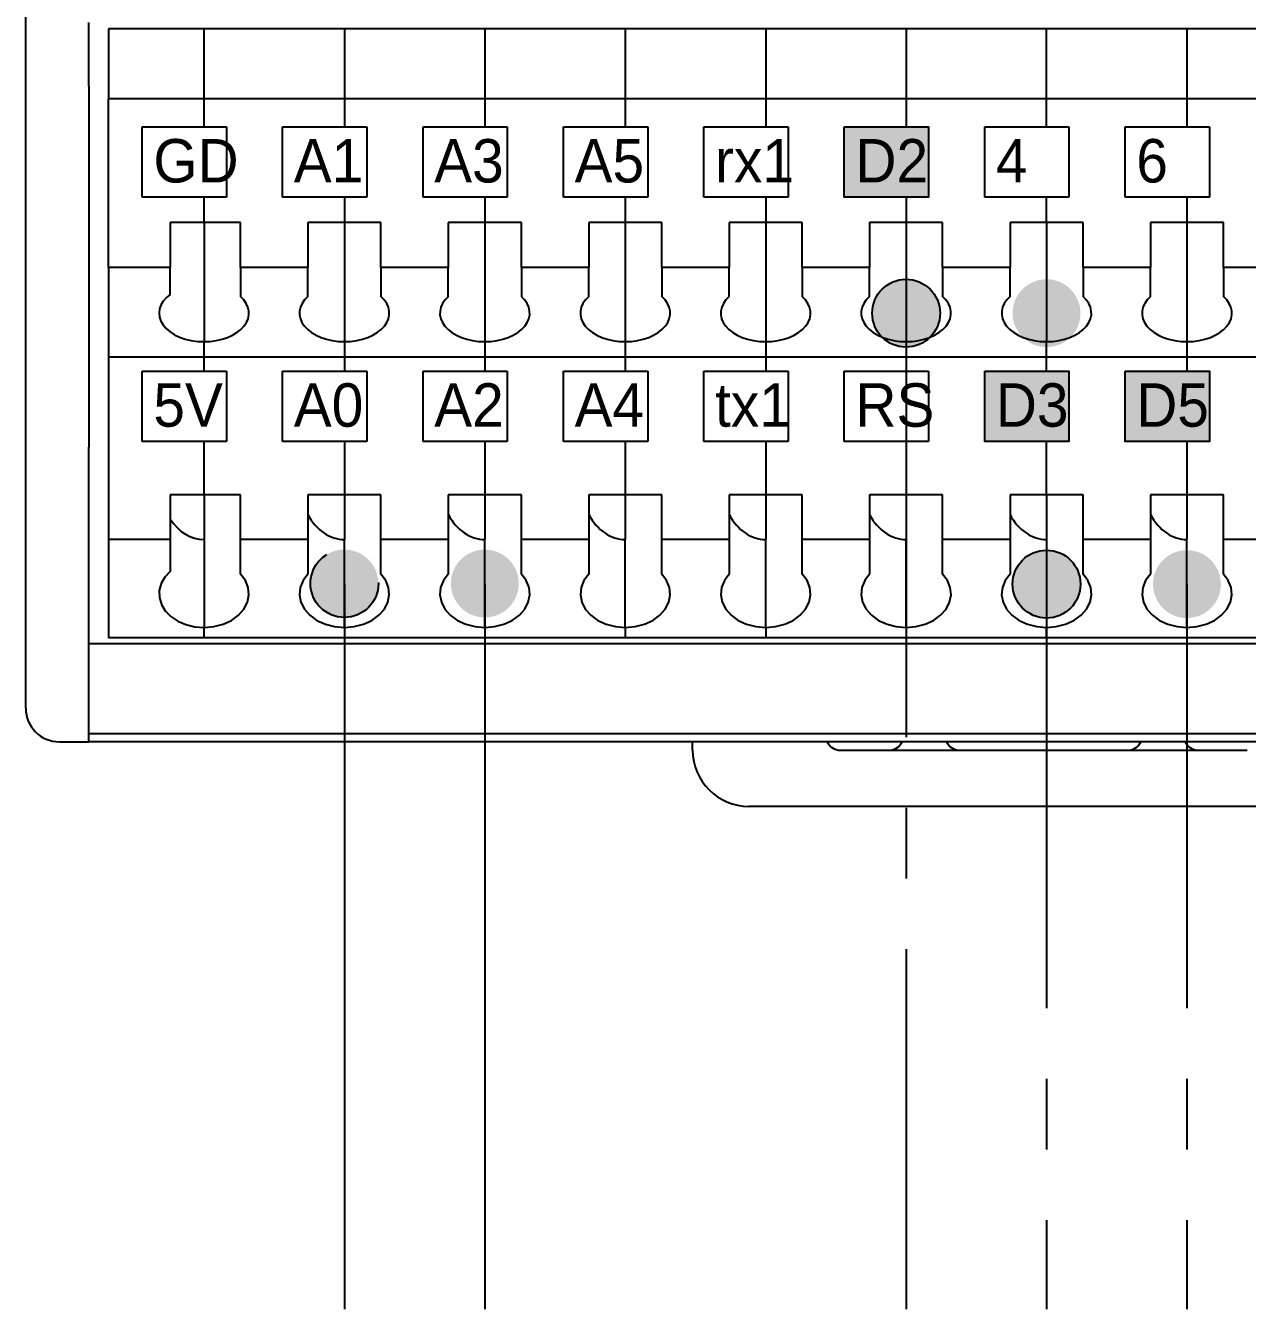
# Model space of a CAD drawing. Header units: millimetres. Extents: x 52 to 3850, y 79 to 1546.
# Drawn here: x 1434.3 to 1488.3, y 830 to 886.8 of the extents above; entities that cross this region are included whole.
import ezdxf

# ---------------------------------------------------------------- set-up
doc = ezdxf.new("R2010")
doc.units = ezdxf.units.MM
doc.header["$LTSCALE"] = 25
doc.linetypes.add('CENTER2', pattern=[1.125, 0.75, -0.125, 0.125, -0.125])
doc.linetypes.add('HIDDEN', pattern=[0.375, 0.25, -0.125])
for name, color, linetype, lineweight in [('Terminal_Power', 1, 'Continuous', 25), ('Wire_Analog 5V', 210, 'Continuous', 25), ('Z_OM_OUTLINE', 7, 'Continuous', 30)]:
    doc.layers.add(name, color=color, linetype=linetype, lineweight=lineweight)
doc.layers.add('Wire_io', color=3, linetype='Continuous')
doc.layers.add('Wire_PWM', color=10, linetype='CENTER2')
doc.styles.add('STD', font='Gulim.ttf', dxfattribs={"height": 15})

msp = doc.modelspace()

# ---------------------------------------------------------------- hatches: boundary and pattern name
at = {"layer": 'Terminal_Power'}
h = msp.add_hatch(color=256, dxfattribs=at)
h.paths.add_polyline_path([(1470.5, 882.283), (1474.224, 882.283), (1474.224, 879.179), (1470.5, 879.179)])
h.paths.add_polyline_path([(1476.707, 871.483), (1480.431, 871.483), (1480.431, 868.379), (1476.707, 868.379)])
h.paths.add_polyline_path([(1482.914, 871.483), (1486.638, 871.483), (1486.638, 868.379), (1482.914, 868.379)])
h = msp.add_hatch(color=256, dxfattribs=at)
edge = h.paths.add_edge_path()
edge.add_arc((1473.231, 874.049), 1.5, 0, 360)
edge = h.paths.add_edge_path()
edge.add_arc((1479.438, 862.069), 1.5, 0, 360)
h = msp.add_hatch(color=256, dxfattribs=at)
edge = h.paths.add_edge_path()
edge.add_arc((1479.438, 874.049), 1.5, 0, 360)
edge = h.paths.add_edge_path()
edge.add_arc((1485.645, 862.069), 1.5, 0, 360)
at = {"layer": 'Wire_Analog 5V', "linetype": 'HIDDEN'}
h = msp.add_hatch(color=256, dxfattribs=at)
edge = h.paths.add_edge_path()
edge.add_arc((1448.403, 862.096), 1.5, 0, 360)
h = msp.add_hatch(color=256, dxfattribs=at)
edge = h.paths.add_edge_path()
edge.add_arc((1454.61, 862.096), 1.5, 0, 360)

# ---------------------------------------------------------------- linework, layer by layer
at = {"layer": 'Terminal_Power'}
for points in [[(1470.5, 882.283), (1474.224, 882.283), (1474.224, 879.179), (1470.5, 879.179)], [(1476.707, 871.483), (1480.431, 871.483), (1480.431, 868.379), (1476.707, 868.379)], [(1482.914, 871.483), (1486.638, 871.483), (1486.638, 868.379), (1482.914, 868.379)]]:
    msp.add_lwpolyline(points, close=True, dxfattribs=at)
for centre in [(1473.231, 874.049), (1479.438, 862.069)]:
    msp.add_circle(centre, 1.5, dxfattribs=at)
at = {"layer": 'Wire_Analog 5V'}
for p, q in [((1448.403, 862.069), (1448.403, 830)), ((1454.61, 862.069), (1454.61, 830))]:
    msp.add_line(p, q, dxfattribs=at)
at = {"layer": 'Wire_Analog 5V', "linetype": 'HIDDEN'}
msp.add_circle((1448.403, 862.096), 1.5, dxfattribs=at)
at = {"layer": 'Wire_PWM'}
for p, q in [((1473.231, 874.049), (1473.231, 830)), ((1479.438, 862.069), (1479.438, 830)), ((1485.645, 862.069), (1485.645, 830))]:
    msp.add_line(p, q, dxfattribs=at)
at = {"layer": 'Z_OM_OUTLINE', "color": 7, "linetype": 'Continuous', "lineweight": 25}
for p, q in [((1434.314, 885.875), (1434.314, 892.189)), ((1437.107, 884.083), (1437.107, 886.899)), ((1437.976, 886.628), (1437.976, 883.524)), ((1442.196, 886.628), (1437.976, 886.628)), ((1448.403, 886.628), (1442.196, 886.628)), ((1442.196, 883.524), (1442.196, 886.628)), ((1448.403, 886.628), (1448.403, 883.524)), ((1454.61, 886.628), (1448.403, 886.628)), ((1454.61, 886.628), (1454.61, 883.524)), ((1460.817, 886.628), (1454.61, 886.628)), ((1460.817, 886.628), (1460.817, 883.524)), ((1467.024, 886.628), (1460.817, 886.628)), ((1467.024, 886.628), (1467.024, 883.524)), ((1473.231, 886.628), (1467.024, 886.628)), ((1473.231, 886.628), (1473.231, 883.524)), ((1479.438, 886.628), (1473.231, 886.628)), ((1485.645, 886.628), (1479.438, 886.628)), ((1479.438, 883.524), (1479.438, 886.628)), ((1485.645, 886.628), (1485.645, 883.524)), ((1491.851, 886.628), (1485.645, 886.628)), ((1434.314, 884.083), (1434.314, 885.875)), ((1434.314, 868.131), (1434.314, 884.083)), ((1437.107, 884.083), (1437.107, 868.131)), ((1442.196, 883.524), (1437.976, 883.524)), ((1437.976, 876.076), (1437.976, 883.524)), ((1448.403, 883.524), (1442.196, 883.524)), ((1442.196, 882.283), (1442.196, 883.524)), ((1448.403, 883.524), (1448.403, 882.283)), ((1454.61, 883.524), (1448.403, 883.524)), ((1454.61, 883.524), (1454.61, 882.283)), ((1460.817, 883.524), (1454.61, 883.524)), ((1460.817, 883.524), (1460.817, 882.283)), ((1467.024, 883.524), (1460.817, 883.524)), ((1467.024, 883.524), (1467.024, 882.283)), ((1473.231, 883.524), (1467.024, 883.524)), ((1473.231, 883.524), (1473.231, 882.283)), ((1479.438, 883.524), (1473.231, 883.524)), ((1485.645, 883.524), (1479.438, 883.524)), ((1479.438, 882.283), (1479.438, 883.524)), ((1485.645, 883.524), (1485.645, 882.283)), ((1491.851, 883.524), (1485.645, 883.524)), ((1439.465, 879.179), (1439.465, 882.283)), ((1439.465, 882.283), (1443.189, 882.283)), ((1443.189, 882.283), (1443.189, 879.179)), ((1445.672, 879.179), (1445.672, 882.283)), ((1445.672, 882.283), (1449.396, 882.283)), ((1449.396, 882.283), (1449.396, 879.179)), ((1451.879, 882.283), (1455.603, 882.283)), ((1451.879, 879.179), (1451.879, 882.283)), ((1455.603, 882.283), (1455.603, 879.179)), ((1458.086, 882.283), (1461.81, 882.283)), ((1458.086, 879.179), (1458.086, 882.283)), ((1461.81, 882.283), (1461.81, 879.179)), ((1464.293, 882.283), (1468.017, 882.283)), ((1464.293, 879.179), (1464.293, 882.283)), ((1468.017, 882.283), (1468.017, 879.179)), ((1470.5, 879.179), (1470.5, 882.283)), ((1470.5, 882.283), (1474.224, 882.283)), ((1474.224, 882.283), (1474.224, 879.179)), ((1476.707, 879.179), (1476.707, 882.283)), ((1476.707, 882.283), (1480.431, 882.283)), ((1480.431, 882.283), (1480.431, 879.179)), ((1482.914, 882.283), (1486.638, 882.283)), ((1482.914, 879.179), (1482.914, 882.283)), ((1486.638, 882.283), (1486.638, 879.179)), ((1443.189, 879.179), (1439.465, 879.179)), ((1442.196, 878.062), (1442.196, 879.179)), ((1449.396, 879.179), (1445.672, 879.179)), ((1448.403, 879.179), (1448.403, 878.062)), ((1455.603, 879.179), (1451.879, 879.179)), ((1454.61, 879.179), (1454.61, 878.062)), ((1461.81, 879.179), (1458.086, 879.179)), ((1460.817, 879.179), (1460.817, 878.062)), ((1468.017, 879.179), (1464.293, 879.179)), ((1467.024, 879.179), (1467.024, 878.062)), ((1474.224, 879.179), (1470.5, 879.179)), ((1473.231, 879.179), (1473.231, 878.062)), ((1480.431, 879.179), (1476.707, 879.179)), ((1479.438, 878.062), (1479.438, 879.179)), ((1486.638, 879.179), (1482.914, 879.179)), ((1485.645, 879.179), (1485.645, 878.062)), ((1442.196, 878.062), (1440.707, 878.062)), ((1440.707, 878.062), (1440.707, 876.076)), ((1443.81, 878.062), (1442.196, 878.062)), ((1442.196, 878.062), (1442.196, 872.79)), ((1443.81, 876.076), (1443.81, 878.062)), ((1448.403, 878.062), (1446.789, 878.062)), ((1446.789, 878.062), (1446.789, 876.076)), ((1448.403, 878.062), (1448.403, 872.79)), ((1450.017, 878.062), (1448.403, 878.062)), ((1450.017, 876.076), (1450.017, 878.062)), ((1454.61, 878.062), (1452.996, 878.062)), ((1452.996, 878.062), (1452.996, 876.076)), ((1454.61, 878.062), (1454.61, 872.79)), ((1456.224, 878.062), (1454.61, 878.062)), ((1456.224, 876.076), (1456.224, 878.062)), ((1460.817, 878.062), (1459.203, 878.062)), ((1459.203, 878.062), (1459.203, 876.076)), ((1460.817, 878.062), (1460.817, 872.79)), ((1462.431, 878.062), (1460.817, 878.062)), ((1462.431, 876.076), (1462.431, 878.062)), ((1467.024, 878.062), (1465.41, 878.062)), ((1465.41, 878.062), (1465.41, 876.076)), ((1467.024, 878.062), (1467.024, 872.79)), ((1468.638, 878.062), (1467.024, 878.062)), ((1468.638, 876.076), (1468.638, 878.062)), ((1473.231, 878.062), (1471.617, 878.062)), ((1471.617, 878.062), (1471.617, 876.076)), ((1473.231, 878.062), (1473.231, 872.79)), ((1474.845, 878.062), (1473.231, 878.062)), ((1474.845, 876.076), (1474.845, 878.062)), ((1479.438, 878.062), (1477.824, 878.062)), ((1477.824, 878.062), (1477.824, 876.076)), ((1481.051, 878.062), (1479.438, 878.062)), ((1479.438, 878.062), (1479.438, 872.79)), ((1481.051, 876.076), (1481.051, 878.062)), ((1485.645, 878.062), (1484.031, 878.062)), ((1484.031, 878.062), (1484.031, 876.076)), ((1485.645, 878.062), (1485.645, 872.79)), ((1487.258, 878.062), (1485.645, 878.062)), ((1487.258, 876.076), (1487.258, 878.062)), ((1440.707, 876.076), (1437.976, 876.076)), ((1437.976, 876.076), (1437.976, 872.103)), ((1440.707, 874.882), (1440.707, 876.076)), ((1446.789, 876.076), (1443.81, 876.076)), ((1443.81, 876.076), (1443.81, 874.783)), ((1446.789, 874.783), (1446.789, 876.076)), ((1452.996, 876.076), (1450.017, 876.076)), ((1450.017, 876.076), (1450.017, 874.783)), ((1452.996, 874.783), (1452.996, 876.076)), ((1459.203, 876.076), (1456.224, 876.076)), ((1456.224, 876.076), (1456.224, 874.783)), ((1459.203, 874.783), (1459.203, 876.076)), ((1465.41, 876.076), (1462.431, 876.076)), ((1462.431, 876.076), (1462.431, 874.783)), ((1465.41, 874.783), (1465.41, 876.076)), ((1471.617, 876.076), (1468.638, 876.076)), ((1468.638, 876.076), (1468.638, 874.783)), ((1471.617, 874.783), (1471.617, 876.076)), ((1477.824, 876.076), (1474.845, 876.076)), ((1474.845, 876.076), (1474.845, 874.783)), ((1477.824, 874.783), (1477.824, 876.076)), ((1484.031, 876.076), (1481.051, 876.076)), ((1481.051, 876.076), (1481.051, 874.783)), ((1484.031, 874.783), (1484.031, 876.076)), ((1490.238, 876.076), (1487.258, 876.076)), ((1487.258, 876.076), (1487.258, 874.783)), ((1442.196, 872.103), (1442.196, 872.79)), ((1448.403, 872.79), (1448.403, 872.103)), ((1454.61, 872.79), (1454.61, 872.103)), ((1460.817, 872.79), (1460.817, 872.103)), ((1467.024, 872.79), (1467.024, 872.103)), ((1473.231, 872.79), (1473.231, 872.103)), ((1479.438, 872.103), (1479.438, 872.79)), ((1485.645, 872.79), (1485.645, 872.103)), ((1442.196, 872.103), (1437.976, 872.103)), ((1437.976, 872.103), (1437.976, 864.035)), ((1448.403, 872.103), (1442.196, 872.103)), ((1442.196, 871.483), (1442.196, 872.103)), ((1448.403, 872.103), (1448.403, 871.483)), ((1454.61, 872.103), (1448.403, 872.103)), ((1454.61, 872.103), (1454.61, 871.483)), ((1460.817, 872.103), (1454.61, 872.103)), ((1460.817, 872.103), (1460.817, 871.483)), ((1467.024, 872.103), (1460.817, 872.103)), ((1467.024, 872.103), (1467.024, 871.483)), ((1473.231, 872.103), (1467.024, 872.103)), ((1473.231, 872.103), (1473.231, 871.483)), ((1479.438, 872.103), (1473.231, 872.103)), ((1485.645, 872.103), (1479.438, 872.103)), ((1479.438, 871.483), (1479.438, 872.103)), ((1485.645, 872.103), (1485.645, 871.483)), ((1491.851, 872.103), (1485.645, 872.103)), ((1439.465, 868.379), (1439.465, 871.483)), ((1439.465, 871.483), (1443.189, 871.483)), ((1443.189, 871.483), (1443.189, 868.379)), ((1445.672, 868.379), (1445.672, 871.483)), ((1445.672, 871.483), (1449.396, 871.483)), ((1449.396, 871.483), (1449.396, 868.379)), ((1451.879, 868.379), (1451.879, 871.483)), ((1451.879, 871.483), (1455.603, 871.483)), ((1455.603, 871.483), (1455.603, 868.379)), ((1458.086, 868.379), (1458.086, 871.483)), ((1458.086, 871.483), (1461.81, 871.483)), ((1461.81, 871.483), (1461.81, 868.379)), ((1464.293, 868.379), (1464.293, 871.483)), ((1464.293, 871.483), (1468.017, 871.483)), ((1468.017, 871.483), (1468.017, 868.379)), ((1470.5, 868.379), (1470.5, 871.483)), ((1470.5, 871.483), (1474.224, 871.483)), ((1474.224, 871.483), (1474.224, 868.379)), ((1476.707, 871.483), (1480.431, 871.483)), ((1476.707, 868.379), (1476.707, 871.483)), ((1480.431, 871.483), (1480.431, 868.379)), ((1482.914, 871.483), (1486.638, 871.483)), ((1482.914, 868.379), (1482.914, 871.483)), ((1486.638, 871.483), (1486.638, 868.379)), ((1434.314, 861.056), (1434.314, 868.131)), ((1437.107, 859.709), (1437.107, 868.131)), ((1443.189, 868.379), (1439.465, 868.379)), ((1442.196, 866.021), (1442.196, 868.379)), ((1449.396, 868.379), (1445.672, 868.379)), ((1448.403, 868.379), (1448.403, 866.021)), ((1455.603, 868.379), (1451.879, 868.379)), ((1454.61, 868.379), (1454.61, 866.021)), ((1461.81, 868.379), (1458.086, 868.379)), ((1460.817, 868.379), (1460.817, 866.021)), ((1468.017, 868.379), (1464.293, 868.379)), ((1467.024, 868.379), (1467.024, 866.021)), ((1474.224, 868.379), (1470.5, 868.379)), ((1473.231, 868.379), (1473.231, 866.021)), ((1480.431, 868.379), (1476.707, 868.379)), ((1479.438, 866.021), (1479.438, 868.379)), ((1486.638, 868.379), (1482.914, 868.379)), ((1485.645, 868.379), (1485.645, 866.021)), ((1442.196, 866.021), (1440.707, 866.021)), ((1440.707, 866.021), (1440.707, 864.035)), ((1443.81, 866.021), (1442.196, 866.021)), ((1442.196, 866.021), (1442.196, 864.037)), ((1443.81, 864.035), (1443.81, 866.021)), ((1446.789, 866.021), (1446.789, 864.035)), ((1448.403, 866.021), (1446.789, 866.021)), ((1450.017, 866.021), (1448.403, 866.021)), ((1448.403, 866.021), (1448.403, 864.037)), ((1450.017, 864.035), (1450.017, 866.021)), ((1454.61, 866.021), (1452.996, 866.021)), ((1452.996, 866.021), (1452.996, 864.035)), ((1456.224, 866.021), (1454.61, 866.021)), ((1454.61, 866.021), (1454.61, 864.037)), ((1456.224, 864.035), (1456.224, 866.021)), ((1459.203, 866.021), (1459.203, 864.035)), ((1460.817, 866.021), (1459.203, 866.021)), ((1462.431, 866.021), (1460.817, 866.021)), ((1460.817, 866.021), (1460.817, 864.037)), ((1462.431, 864.035), (1462.431, 866.021)), ((1467.024, 866.021), (1465.41, 866.021)), ((1465.41, 866.021), (1465.41, 864.035)), ((1468.638, 866.021), (1467.024, 866.021)), ((1467.024, 866.021), (1467.024, 864.037)), ((1468.638, 864.035), (1468.638, 866.021)), ((1471.617, 866.021), (1471.617, 864.035)), ((1473.231, 866.021), (1471.617, 866.021)), ((1474.845, 866.021), (1473.231, 866.021)), ((1473.231, 866.021), (1473.231, 864.037)), ((1474.845, 864.035), (1474.845, 866.021)), ((1479.438, 866.021), (1477.824, 866.021)), ((1477.824, 866.021), (1477.824, 864.035)), ((1481.051, 866.021), (1479.438, 866.021)), ((1479.438, 866.021), (1479.438, 864.037)), ((1481.051, 864.035), (1481.051, 866.021)), ((1485.645, 866.021), (1484.031, 866.021)), ((1484.031, 866.021), (1484.031, 864.035)), ((1487.258, 866.021), (1485.645, 866.021)), ((1485.645, 866.021), (1485.645, 864.037)), ((1487.258, 864.035), (1487.258, 866.021)), ((1440.707, 864.035), (1437.976, 864.035)), ((1437.976, 864.035), (1437.976, 859.69)), ((1440.707, 864.035), (1440.707, 862.625)), ((1442.196, 864.037), (1442.196, 860.154)), ((1443.81, 862.508), (1443.81, 864.035)), ((1446.789, 864.035), (1443.81, 864.035)), ((1446.789, 864.035), (1446.789, 862.508)), ((1448.403, 860.154), (1448.403, 864.037)), ((1450.017, 862.508), (1450.017, 864.035)), ((1452.996, 864.035), (1450.017, 864.035)), ((1452.996, 864.035), (1452.996, 862.508)), ((1454.61, 860.154), (1454.61, 864.037)), ((1459.203, 864.035), (1456.224, 864.035)), ((1456.224, 862.508), (1456.224, 864.035)), ((1459.203, 864.035), (1459.203, 862.508)), ((1460.817, 860.154), (1460.817, 864.037)), ((1465.41, 864.035), (1462.431, 864.035)), ((1462.431, 862.508), (1462.431, 864.035)), ((1465.41, 864.035), (1465.41, 862.508)), ((1467.024, 860.154), (1467.024, 864.037)), ((1468.638, 862.508), (1468.638, 864.035)), ((1471.617, 864.035), (1468.638, 864.035)), ((1471.617, 864.035), (1471.617, 862.508)), ((1473.231, 860.154), (1473.231, 864.037)), ((1477.824, 864.035), (1474.845, 864.035)), ((1474.845, 862.508), (1474.845, 864.035)), ((1477.824, 864.035), (1477.824, 862.508)), ((1479.438, 864.037), (1479.438, 860.154)), ((1481.051, 862.508), (1481.051, 864.035)), ((1484.031, 864.035), (1481.051, 864.035)), ((1484.031, 864.035), (1484.031, 862.508)), ((1485.645, 860.154), (1485.645, 864.037)), ((1490.238, 864.035), (1487.258, 864.035)), ((1487.258, 862.508), (1487.258, 864.035)), ((1434.314, 857.575), (1434.314, 861.056)), ((1442.196, 859.69), (1442.196, 860.154)), ((1448.403, 860.154), (1448.403, 859.69)), ((1454.61, 860.154), (1454.61, 859.69)), ((1460.817, 860.154), (1460.817, 859.69)), ((1467.024, 860.154), (1467.024, 859.69)), ((1473.231, 860.154), (1473.231, 859.69)), ((1479.438, 859.69), (1479.438, 860.154)), ((1485.645, 860.154), (1485.645, 859.69)), ((1437.107, 856.362), (1437.107, 859.709)), ((1437.107, 859.441), (1521.521, 859.441)), ((1442.196, 859.69), (1437.976, 859.69)), ((1448.403, 859.69), (1442.196, 859.69)), ((1454.61, 859.69), (1448.403, 859.69)), ((1460.817, 859.69), (1454.61, 859.69)), ((1467.024, 859.69), (1460.817, 859.69)), ((1473.231, 859.69), (1467.024, 859.69)), ((1479.438, 859.69), (1473.231, 859.69)), ((1485.645, 859.69), (1479.438, 859.69)), ((1491.851, 859.69), (1485.645, 859.69)), ((1434.314, 856.586), (1434.314, 857.575)), ((1437.107, 855.097), (1437.107, 856.362)), ((1437.107, 855.469), (1521.521, 855.469)), ((1435.803, 855.097), (1437.107, 855.097)), ((1521.521, 855.097), (1437.107, 855.097)), ((1463.796, 854.724), (1463.796, 855.097)), ((1470.314, 854.724), (1488.314, 854.724)), ((1492.348, 852.241), (1466.279, 852.241))]:
    msp.add_line(p, q, dxfattribs=at)
at = {"layer": 'Z_OM_OUTLINE', "color": 7, "linetype": 'Continuous', "lineweight": 25, "flags": 128}
for points in [[(1440.707, 862.625), (1440.467, 862.373), (1440.302, 862.089), (1440.219, 861.786), (1440.222, 861.476), (1440.311, 861.174), (1440.481, 860.892), (1440.725, 860.642), (1441.033, 860.436), (1441.392, 860.282), (1441.785, 860.187), (1442.196, 860.154)], [(1442.196, 860.154), (1442.628, 860.19), (1443.04, 860.295), (1443.411, 860.465), (1443.724, 860.691), (1443.963, 860.962), (1444.118, 861.266), (1444.181, 861.588), (1444.149, 861.913), (1444.023, 862.224), (1443.81, 862.508)], [(1446.789, 862.508), (1446.576, 862.224), (1446.45, 861.913), (1446.418, 861.588), (1446.481, 861.266), (1446.636, 860.962), (1446.876, 860.691), (1447.189, 860.465), (1447.56, 860.295), (1447.971, 860.19), (1448.403, 860.154)], [(1448.403, 860.154), (1448.835, 860.19), (1449.247, 860.295), (1449.618, 860.465), (1449.931, 860.691), (1450.17, 860.962), (1450.325, 861.266), (1450.388, 861.588), (1450.356, 861.913), (1450.23, 862.224), (1450.017, 862.508)], [(1452.996, 862.508), (1452.783, 862.224), (1452.657, 861.913), (1452.625, 861.588), (1452.688, 861.266), (1452.843, 860.962), (1453.083, 860.691), (1453.396, 860.465), (1453.767, 860.295), (1454.178, 860.19), (1454.61, 860.154)], [(1454.61, 860.154), (1455.042, 860.19), (1455.454, 860.295), (1455.825, 860.465), (1456.137, 860.691), (1456.377, 860.962), (1456.532, 861.266), (1456.595, 861.588), (1456.563, 861.913), (1456.437, 862.224), (1456.224, 862.508)], [(1459.203, 862.508), (1458.99, 862.224), (1458.864, 861.913), (1458.832, 861.588), (1458.895, 861.266), (1459.05, 860.962), (1459.29, 860.691), (1459.602, 860.465), (1459.973, 860.295), (1460.385, 860.19), (1460.817, 860.154)], [(1460.817, 860.154), (1461.249, 860.19), (1461.661, 860.295), (1462.032, 860.465), (1462.344, 860.691), (1462.584, 860.962), (1462.739, 861.266), (1462.802, 861.588), (1462.77, 861.913), (1462.644, 862.224), (1462.431, 862.508)], [(1465.41, 862.508), (1465.197, 862.224), (1465.071, 861.913), (1465.039, 861.588), (1465.102, 861.266), (1465.257, 860.962), (1465.497, 860.691), (1465.809, 860.465), (1466.18, 860.295), (1466.592, 860.19), (1467.024, 860.154)], [(1467.024, 860.154), (1467.456, 860.19), (1467.867, 860.295), (1468.238, 860.465), (1468.551, 860.691), (1468.791, 860.962), (1468.946, 861.266), (1469.009, 861.588), (1468.977, 861.913), (1468.851, 862.224), (1468.638, 862.508)], [(1471.617, 862.508), (1471.404, 862.224), (1471.278, 861.913), (1471.246, 861.588), (1471.309, 861.266), (1471.464, 860.962), (1471.703, 860.691), (1472.016, 860.465), (1472.387, 860.295), (1472.799, 860.19), (1473.231, 860.154)], [(1473.231, 860.154), (1473.663, 860.19), (1474.074, 860.295), (1474.445, 860.465), (1474.758, 860.691), (1474.998, 860.962), (1475.153, 861.266), (1475.216, 861.588), (1475.184, 861.913), (1475.058, 862.224), (1474.845, 862.508)], [(1477.824, 862.508), (1477.611, 862.224), (1477.485, 861.913), (1477.453, 861.588), (1477.516, 861.266), (1477.671, 860.962), (1477.91, 860.691), (1478.223, 860.465), (1478.594, 860.295), (1479.006, 860.19), (1479.438, 860.154)], [(1479.438, 860.154), (1479.87, 860.19), (1480.281, 860.295), (1480.652, 860.465), (1480.965, 860.691), (1481.205, 860.962), (1481.36, 861.266), (1481.423, 861.588), (1481.39, 861.913), (1481.265, 862.224), (1481.051, 862.508)], [(1484.031, 862.508), (1483.818, 862.224), (1483.692, 861.913), (1483.66, 861.588), (1483.723, 861.266), (1483.878, 860.962), (1484.117, 860.691), (1484.43, 860.465), (1484.801, 860.295), (1485.212, 860.19), (1485.645, 860.154)], [(1485.645, 860.154), (1486.077, 860.19), (1486.488, 860.295), (1486.859, 860.465), (1487.172, 860.691), (1487.412, 860.962), (1487.567, 861.266), (1487.63, 861.588), (1487.597, 861.913), (1487.472, 862.224), (1487.258, 862.508)]]:
    msp.add_lwpolyline(points, dxfattribs=at)
at = {"layer": 'Z_OM_OUTLINE', "color": 7, "linetype": 'Continuous', "lineweight": 25}
for centre, radius, start, end in [((1435.803, 856.586), 1.49, 180, 270), ((1470.314, 855.345), 0.621, 203.5782, 270), ((1472.486, 855.345), 0.621, 270, 336.4218), ((1475.59, 855.345), 0.621, 203.5782, 270), ((1483.038, 855.345), 0.621, 270, 336.4218), ((1486.141, 855.345), 0.621, 203.5782, 270), ((1466.279, 854.724), 2.483, 180, 270)]:
    msp.add_arc(centre, radius, start, end, dxfattribs=at)
for centre, major_axis, ratio, start_param, end_param in [((1442.196, 874.049), (1.986, 0), 0.633962, 2.418858, 4.712389), ((1442.196, 874.049), (1.986, 0), 0.633962, 4.712389, 6.905554), ((1448.403, 874.049), (1.986, 0), 0.633962, 2.519224, 4.712389), ((1448.403, 874.049), (1.986, 0), 0.633962, 4.712389, 6.905554), ((1454.61, 874.049), (1.986, 0), 0.633962, 2.519224, 4.712389), ((1454.61, 874.049), (1.986, 0), 0.633962, 4.712389, 6.905554), ((1460.817, 874.049), (1.986, 0), 0.633962, 2.519224, 4.712389), ((1460.817, 874.049), (1.986, 0), 0.633962, 4.712389, 6.905554), ((1467.024, 874.049), (1.986, 0), 0.633962, 2.519224, 4.712389), ((1467.024, 874.049), (1.986, 0), 0.633962, 4.712389, 6.905554), ((1473.231, 874.049), (1.986, 0), 0.633962, 2.519224, 4.712389), ((1473.231, 874.049), (1.986, 0), 0.633962, 4.712389, 6.905554), ((1479.438, 874.049), (1.986, 0), 0.633962, 2.519224, 4.712389), ((1479.438, 874.049), (1.986, 0), 0.633962, 4.712389, 6.905554), ((1485.645, 874.049), (1.986, 0), 0.633962, 2.519224, 4.712389), ((1485.645, 874.049), (1.986, 0), 0.633962, 4.712389, 6.905554), ((1448.403, 866.691), (0, -2.653), 0.748588, 5.334757, 6.283185), ((1454.61, 866.691), (0, -2.653), 0.748588, 5.334757, 6.283185), ((1460.817, 866.691), (0, -2.653), 0.748588, 5.334757, 6.283185), ((1467.024, 866.691), (0, -2.653), 0.748588, 5.334757, 6.283185), ((1473.231, 866.691), (0, -2.653), 0.748588, 5.334757, 6.283185), ((1479.438, 866.691), (0, -2.653), 0.748588, 5.334757, 6.283185), ((1485.645, 866.691), (0, -2.653), 0.748588, 5.334757, 6.283185), ((1442.196, 866.691), (0, -2.653), 0.748588, 5.435123, 6.283185)]:
    msp.add_ellipse(centre, major_axis=major_axis, ratio=ratio, start_param=start_param, end_param=end_param, dxfattribs=at)

# ---------------------------------------------------------------- texts
at = {"layer": 'Wire_io', "char_height": 1.92, "attachment_point": 1, "style": 'STD'}
for s, insert in [('GD', (1439.958, 881.749)), ('A1', (1446.165, 881.749)), ('A3', (1452.372, 881.749)), ('A5', (1458.578, 881.749)), ('rx1', (1464.785, 881.749)), ('D2', (1470.992, 881.749)), ('4', (1477.199, 881.749)), ('6', (1483.406, 881.749)), ('5V', (1439.958, 870.949)), ('A0', (1446.165, 870.949)), ('A2', (1452.372, 870.949)), ('A4', (1458.578, 870.949)), ('tx1', (1464.785, 870.949)), ('RS', (1470.992, 870.949)), ('D3', (1477.199, 870.949)), ('D5', (1483.406, 870.949))]:
    msp.add_mtext_dynamic_manual_height_columns(s, width=6.4, gutter_width=9.6, heights=[0], dxfattribs=dict(at, insert=insert))

doc.saveas('drawing.dxf')
